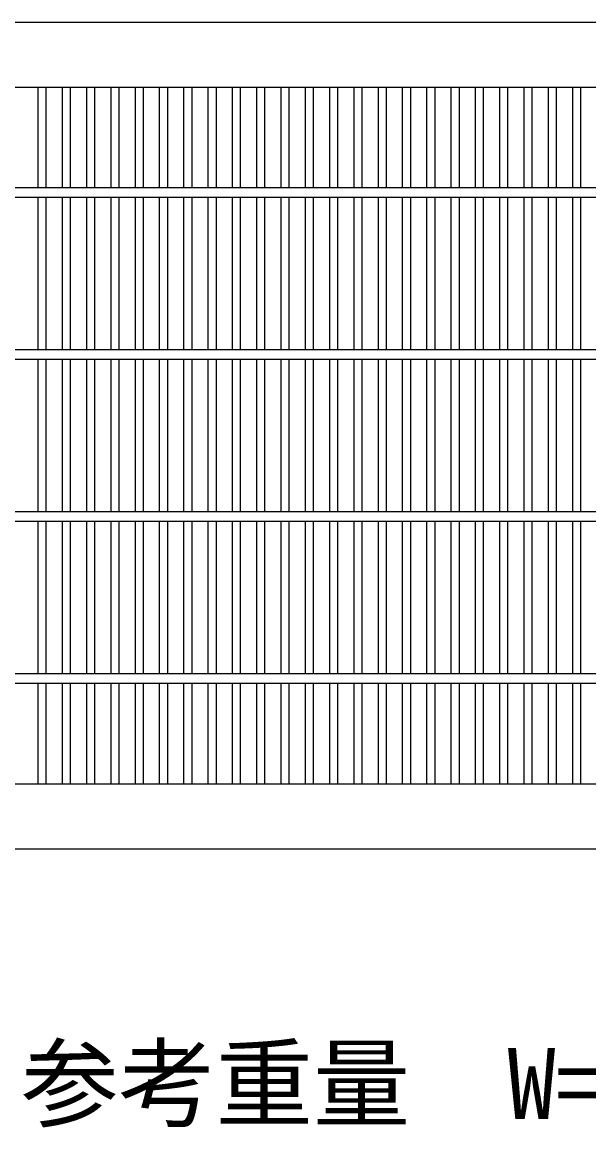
# Model space of a CAD drawing. Units: millimetres, scale not verified. Extents: x -25200 to 25200, y -8910 to 8910.
# Drawn here: x -6586 to -6237, y -4236 to -3545 of the extents above; entities that cross this region are included whole.
import ezdxf
from ezdxf.enums import TextEntityAlignment as Align

# ---------------------------------------------------------------- set-up
doc = ezdxf.new("R2010")
doc.units = ezdxf.units.MM
doc.header["$LTSCALE"] = 30
doc.layers.add('0-0_DIM', color=7, linetype='Continuous', lineweight=25)
doc.layers.add('0-2_HATCH', color=6, linetype='Continuous', lineweight=25)
doc.styles.add('ＭＳ ゴシック', font='')
doc.styles.get('ＭＳ ゴシック').set_extended_font_data('MS Gothic')

msp = doc.modelspace()

# ---------------------------------------------------------------- linework, layer by layer
at = {"layer": '0-2_HATCH'}
for p, q in [((-6876.52, -3585.01), (-5881.52, -3585.01)), ((-6576.52, -3585.01), (-6576.52, -3647.01)), ((-6571.52, -3585.01), (-6571.52, -3647.01)), ((-6561.52, -3585.01), (-6561.52, -3647.01)), ((-6556.52, -3585.01), (-6556.52, -3647.01)), ((-6546.52, -3585.01), (-6546.52, -3647.01)), ((-6541.52, -3585.01), (-6541.52, -3647.01)), ((-6531.52, -3585.01), (-6531.52, -3647.01)), ((-6526.52, -3585.01), (-6526.52, -3647.01)), ((-6516.52, -3585.01), (-6516.52, -3647.01)), ((-6511.52, -3585.01), (-6511.52, -3647.01)), ((-6501.52, -3585.01), (-6501.52, -3647.01)), ((-6496.52, -3585.01), (-6496.52, -3647.01)), ((-6486.52, -3585.01), (-6486.52, -3647.01)), ((-6481.52, -3585.01), (-6481.52, -3647.01)), ((-6471.52, -3585.01), (-6471.52, -3647.01)), ((-6466.52, -3585.01), (-6466.52, -3647.01)), ((-6456.52, -3585.01), (-6456.52, -3647.01)), ((-6451.52, -3585.01), (-6451.52, -3647.01)), ((-6441.52, -3585.01), (-6441.52, -3647.01)), ((-6436.52, -3585.01), (-6436.52, -3647.01)), ((-6426.52, -3585.01), (-6426.52, -3647.01)), ((-6421.52, -3585.01), (-6421.52, -3647.01)), ((-6411.52, -3585.01), (-6411.52, -3647.01)), ((-6406.52, -3585.01), (-6406.52, -3647.01)), ((-6396.52, -3585.01), (-6396.52, -3647.01)), ((-6391.52, -3585.01), (-6391.52, -3647.01)), ((-6381.52, -3585.01), (-6381.52, -3647.01)), ((-6376.52, -3585.01), (-6376.52, -3647.01)), ((-6366.52, -3585.01), (-6366.52, -3647.01)), ((-6361.52, -3585.01), (-6361.52, -3647.01)), ((-6351.52, -3585.01), (-6351.52, -3647.01)), ((-6346.52, -3585.01), (-6346.52, -3647.01)), ((-6336.52, -3585.01), (-6336.52, -3647.01)), ((-6331.52, -3585.01), (-6331.52, -3647.01)), ((-6321.52, -3585.01), (-6321.52, -3647.01)), ((-6316.52, -3585.01), (-6316.52, -3647.01)), ((-6306.52, -3585.01), (-6306.52, -3647.01)), ((-6301.52, -3585.01), (-6301.52, -3647.01)), ((-6291.52, -3585.01), (-6291.52, -3647.01)), ((-6286.52, -3585.01), (-6286.52, -3647.01)), ((-6276.52, -3585.01), (-6276.52, -3647.01)), ((-6271.52, -3585.01), (-6271.52, -3647.01)), ((-6261.52, -3585.01), (-6261.52, -3647.01)), ((-6256.52, -3585.01), (-6256.52, -3647.01)), ((-6246.52, -3585.01), (-6246.52, -3647.01)), ((-6241.52, -3585.01), (-6241.52, -3647.01)), ((-5881.52, -3647.01), (-6876.52, -3647.01)), ((-5881.52, -3653.01), (-6876.52, -3653.01)), ((-6576.52, -3653.01), (-6576.52, -3747.01)), ((-6571.52, -3653.01), (-6571.52, -3747.01)), ((-6561.52, -3653.01), (-6561.52, -3747.01)), ((-6556.52, -3653.01), (-6556.52, -3747.01)), ((-6546.52, -3653.01), (-6546.52, -3747.01)), ((-6541.52, -3653.01), (-6541.52, -3747.01)), ((-6531.52, -3653.01), (-6531.52, -3747.01)), ((-6526.52, -3653.01), (-6526.52, -3747.01)), ((-6516.52, -3653.01), (-6516.52, -3747.01)), ((-6511.52, -3653.01), (-6511.52, -3747.01)), ((-6501.52, -3653.01), (-6501.52, -3747.01)), ((-6496.52, -3653.01), (-6496.52, -3747.01)), ((-6486.52, -3653.01), (-6486.52, -3747.01)), ((-6481.52, -3653.01), (-6481.52, -3747.01)), ((-6471.52, -3653.01), (-6471.52, -3747.01)), ((-6466.52, -3653.01), (-6466.52, -3747.01)), ((-6456.52, -3653.01), (-6456.52, -3747.01)), ((-6451.52, -3653.01), (-6451.52, -3747.01)), ((-6441.52, -3653.01), (-6441.52, -3747.01)), ((-6436.52, -3653.01), (-6436.52, -3747.01)), ((-6426.52, -3653.01), (-6426.52, -3747.01)), ((-6421.52, -3653.01), (-6421.52, -3747.01)), ((-6411.52, -3653.01), (-6411.52, -3747.01)), ((-6406.52, -3653.01), (-6406.52, -3747.01)), ((-6396.52, -3653.01), (-6396.52, -3747.01)), ((-6391.52, -3653.01), (-6391.52, -3747.01)), ((-6381.52, -3653.01), (-6381.52, -3747.01)), ((-6376.52, -3653.01), (-6376.52, -3747.01)), ((-6366.52, -3653.01), (-6366.52, -3747.01)), ((-6361.52, -3653.01), (-6361.52, -3747.01)), ((-6351.52, -3653.01), (-6351.52, -3747.01)), ((-6346.52, -3653.01), (-6346.52, -3747.01)), ((-6336.52, -3653.01), (-6336.52, -3747.01)), ((-6331.52, -3653.01), (-6331.52, -3747.01)), ((-6321.52, -3653.01), (-6321.52, -3747.01)), ((-6316.52, -3653.01), (-6316.52, -3747.01)), ((-6306.52, -3653.01), (-6306.52, -3747.01)), ((-6301.52, -3653.01), (-6301.52, -3747.01)), ((-6291.52, -3653.01), (-6291.52, -3747.01)), ((-6286.52, -3653.01), (-6286.52, -3747.01)), ((-6276.52, -3653.01), (-6276.52, -3747.01)), ((-6271.52, -3653.01), (-6271.52, -3747.01)), ((-6261.52, -3653.01), (-6261.52, -3747.01)), ((-6256.52, -3653.01), (-6256.52, -3747.01)), ((-6246.52, -3653.01), (-6246.52, -3747.01)), ((-6241.52, -3653.01), (-6241.52, -3747.01)), ((-5881.52, -3747.01), (-6876.52, -3747.01)), ((-5881.52, -3753.01), (-6876.52, -3753.01)), ((-6576.52, -3753.01), (-6576.52, -3847.01)), ((-6571.52, -3753.01), (-6571.52, -3847.01)), ((-6561.52, -3753.01), (-6561.52, -3847.01)), ((-6556.52, -3753.01), (-6556.52, -3847.01)), ((-6546.52, -3753.01), (-6546.52, -3847.01)), ((-6541.52, -3753.01), (-6541.52, -3847.01)), ((-6531.52, -3753.01), (-6531.52, -3847.01)), ((-6526.52, -3753.01), (-6526.52, -3847.01)), ((-6516.52, -3753.01), (-6516.52, -3847.01)), ((-6511.52, -3753.01), (-6511.52, -3847.01)), ((-6501.52, -3753.01), (-6501.52, -3847.01)), ((-6496.52, -3753.01), (-6496.52, -3847.01)), ((-6486.52, -3753.01), (-6486.52, -3847.01)), ((-6481.52, -3753.01), (-6481.52, -3847.01)), ((-6471.52, -3753.01), (-6471.52, -3847.01)), ((-6466.52, -3753.01), (-6466.52, -3847.01)), ((-6456.52, -3753.01), (-6456.52, -3847.01)), ((-6451.52, -3753.01), (-6451.52, -3847.01)), ((-6441.52, -3753.01), (-6441.52, -3847.01)), ((-6436.52, -3753.01), (-6436.52, -3847.01)), ((-6426.52, -3753.01), (-6426.52, -3847.01)), ((-6421.52, -3753.01), (-6421.52, -3847.01)), ((-6411.52, -3753.01), (-6411.52, -3847.01)), ((-6406.52, -3753.01), (-6406.52, -3847.01)), ((-6396.52, -3753.01), (-6396.52, -3847.01)), ((-6391.52, -3753.01), (-6391.52, -3847.01)), ((-6381.52, -3753.01), (-6381.52, -3847.01)), ((-6376.52, -3753.01), (-6376.52, -3847.01)), ((-6366.52, -3753.01), (-6366.52, -3847.01)), ((-6361.52, -3753.01), (-6361.52, -3847.01)), ((-6351.52, -3753.01), (-6351.52, -3847.01)), ((-6346.52, -3753.01), (-6346.52, -3847.01)), ((-6336.52, -3753.01), (-6336.52, -3847.01)), ((-6331.52, -3753.01), (-6331.52, -3847.01)), ((-6321.52, -3753.01), (-6321.52, -3847.01)), ((-6316.52, -3753.01), (-6316.52, -3847.01)), ((-6306.52, -3753.01), (-6306.52, -3847.01)), ((-6301.52, -3753.01), (-6301.52, -3847.01)), ((-6291.52, -3753.01), (-6291.52, -3847.01)), ((-6286.52, -3753.01), (-6286.52, -3847.01)), ((-6276.52, -3753.01), (-6276.52, -3847.01)), ((-6271.52, -3753.01), (-6271.52, -3847.01)), ((-6261.52, -3753.01), (-6261.52, -3847.01)), ((-6256.52, -3753.01), (-6256.52, -3847.01)), ((-6246.52, -3753.01), (-6246.52, -3847.01)), ((-6241.52, -3753.01), (-6241.52, -3847.01)), ((-5881.52, -3847.01), (-6876.52, -3847.01)), ((-5881.52, -3853.01), (-6876.52, -3853.01)), ((-6576.52, -3853.01), (-6576.52, -3947.01)), ((-6571.52, -3853.01), (-6571.52, -3947.01)), ((-6561.52, -3853.01), (-6561.52, -3947.01)), ((-6556.52, -3853.01), (-6556.52, -3947.01)), ((-6546.52, -3853.01), (-6546.52, -3947.01)), ((-6541.52, -3853.01), (-6541.52, -3947.01)), ((-6531.52, -3853.01), (-6531.52, -3947.01)), ((-6526.52, -3853.01), (-6526.52, -3947.01)), ((-6516.52, -3853.01), (-6516.52, -3947.01)), ((-6511.52, -3853.01), (-6511.52, -3947.01)), ((-6501.52, -3853.01), (-6501.52, -3947.01)), ((-6496.52, -3853.01), (-6496.52, -3947.01)), ((-6486.52, -3853.01), (-6486.52, -3947.01)), ((-6481.52, -3853.01), (-6481.52, -3947.01)), ((-6471.52, -3853.01), (-6471.52, -3947.01)), ((-6466.52, -3853.01), (-6466.52, -3947.01)), ((-6456.52, -3853.01), (-6456.52, -3947.01)), ((-6451.52, -3853.01), (-6451.52, -3947.01)), ((-6441.52, -3853.01), (-6441.52, -3947.01)), ((-6436.52, -3853.01), (-6436.52, -3947.01)), ((-6426.52, -3853.01), (-6426.52, -3947.01)), ((-6421.52, -3853.01), (-6421.52, -3947.01)), ((-6411.52, -3853.01), (-6411.52, -3947.01)), ((-6406.52, -3853.01), (-6406.52, -3947.01)), ((-6396.52, -3853.01), (-6396.52, -3947.01)), ((-6391.52, -3853.01), (-6391.52, -3947.01)), ((-6381.52, -3853.01), (-6381.52, -3947.01)), ((-6376.52, -3853.01), (-6376.52, -3947.01)), ((-6366.52, -3853.01), (-6366.52, -3947.01)), ((-6361.52, -3853.01), (-6361.52, -3947.01)), ((-6351.52, -3853.01), (-6351.52, -3947.01)), ((-6346.52, -3853.01), (-6346.52, -3947.01)), ((-6336.52, -3853.01), (-6336.52, -3947.01)), ((-6331.52, -3853.01), (-6331.52, -3947.01)), ((-6321.52, -3853.01), (-6321.52, -3947.01)), ((-6316.52, -3853.01), (-6316.52, -3947.01)), ((-6306.52, -3853.01), (-6306.52, -3947.01)), ((-6301.52, -3853.01), (-6301.52, -3947.01)), ((-6291.52, -3853.01), (-6291.52, -3947.01)), ((-6286.52, -3853.01), (-6286.52, -3947.01)), ((-6276.52, -3853.01), (-6276.52, -3947.01)), ((-6271.52, -3853.01), (-6271.52, -3947.01)), ((-6261.52, -3853.01), (-6261.52, -3947.01)), ((-6256.52, -3853.01), (-6256.52, -3947.01)), ((-6246.52, -3853.01), (-6246.52, -3947.01)), ((-6241.52, -3853.01), (-6241.52, -3947.01)), ((-5881.52, -3947.01), (-6876.52, -3947.01)), ((-5881.52, -3953.01), (-6876.52, -3953.01)), ((-6576.52, -3953.01), (-6576.52, -4015.01)), ((-6571.52, -3953.01), (-6571.52, -4015.01)), ((-6561.52, -3953.01), (-6561.52, -4015.01)), ((-6556.52, -3953.01), (-6556.52, -4015.01)), ((-6546.52, -3953.01), (-6546.52, -4015.01)), ((-6541.52, -3953.01), (-6541.52, -4015.01)), ((-6531.52, -3953.01), (-6531.52, -4015.01)), ((-6526.52, -3953.01), (-6526.52, -4015.01)), ((-6516.52, -3953.01), (-6516.52, -4015.01)), ((-6511.52, -3953.01), (-6511.52, -4015.01)), ((-6501.52, -3953.01), (-6501.52, -4015.01)), ((-6496.52, -3953.01), (-6496.52, -4015.01)), ((-6486.52, -3953.01), (-6486.52, -4015.01)), ((-6481.52, -3953.01), (-6481.52, -4015.01)), ((-6471.52, -3953.01), (-6471.52, -4015.01)), ((-6466.52, -3953.01), (-6466.52, -4015.01)), ((-6456.52, -3953.01), (-6456.52, -4015.01)), ((-6451.52, -3953.01), (-6451.52, -4015.01)), ((-6441.52, -3953.01), (-6441.52, -4015.01)), ((-6436.52, -3953.01), (-6436.52, -4015.01)), ((-6426.52, -3953.01), (-6426.52, -4015.01)), ((-6421.52, -3953.01), (-6421.52, -4015.01)), ((-6411.52, -3953.01), (-6411.52, -4015.01)), ((-6406.52, -3953.01), (-6406.52, -4015.01)), ((-6396.52, -3953.01), (-6396.52, -4015.01)), ((-6391.52, -3953.01), (-6391.52, -4015.01)), ((-6381.52, -3953.01), (-6381.52, -4015.01)), ((-6376.52, -3953.01), (-6376.52, -4015.01)), ((-6366.52, -3953.01), (-6366.52, -4015.01)), ((-6361.52, -3953.01), (-6361.52, -4015.01)), ((-6351.52, -3953.01), (-6351.52, -4015.01)), ((-6346.52, -3953.01), (-6346.52, -4015.01)), ((-6336.52, -3953.01), (-6336.52, -4015.01)), ((-6331.52, -3953.01), (-6331.52, -4015.01)), ((-6321.52, -3953.01), (-6321.52, -4015.01)), ((-6316.52, -3953.01), (-6316.52, -4015.01)), ((-6306.52, -3953.01), (-6306.52, -4015.01)), ((-6301.52, -3953.01), (-6301.52, -4015.01)), ((-6291.52, -3953.01), (-6291.52, -4015.01)), ((-6286.52, -3953.01), (-6286.52, -4015.01)), ((-6276.52, -3953.01), (-6276.52, -4015.01)), ((-6271.52, -3953.01), (-6271.52, -4015.01)), ((-6261.52, -3953.01), (-6261.52, -4015.01)), ((-6256.52, -3953.01), (-6256.52, -4015.01)), ((-6246.52, -3953.01), (-6246.52, -4015.01)), ((-6241.52, -3953.01), (-6241.52, -4015.01)), ((-5881.52, -4015.01), (-6876.52, -4015.01))]:
    msp.add_line(p, q, dxfattribs=at)
msp.add_lwpolyline([(-6876.52, -3545.01), (-6876.52, -4055.01), (-5881.52, -4055.01), (-5881.52, -3545.01)], close=True, dxfattribs=at)

# ---------------------------------------------------------------- texts
at = {"layer": '0-0_DIM', "style": 'ＭＳ ゴシック'}
msp.add_text('参考重量\u3000W=39.8kg', height=43.99, dxfattribs=at).set_placement((-6586.68, -4235.01), align=Align.BOTTOM_LEFT)

doc.saveas('drawing.dxf')
